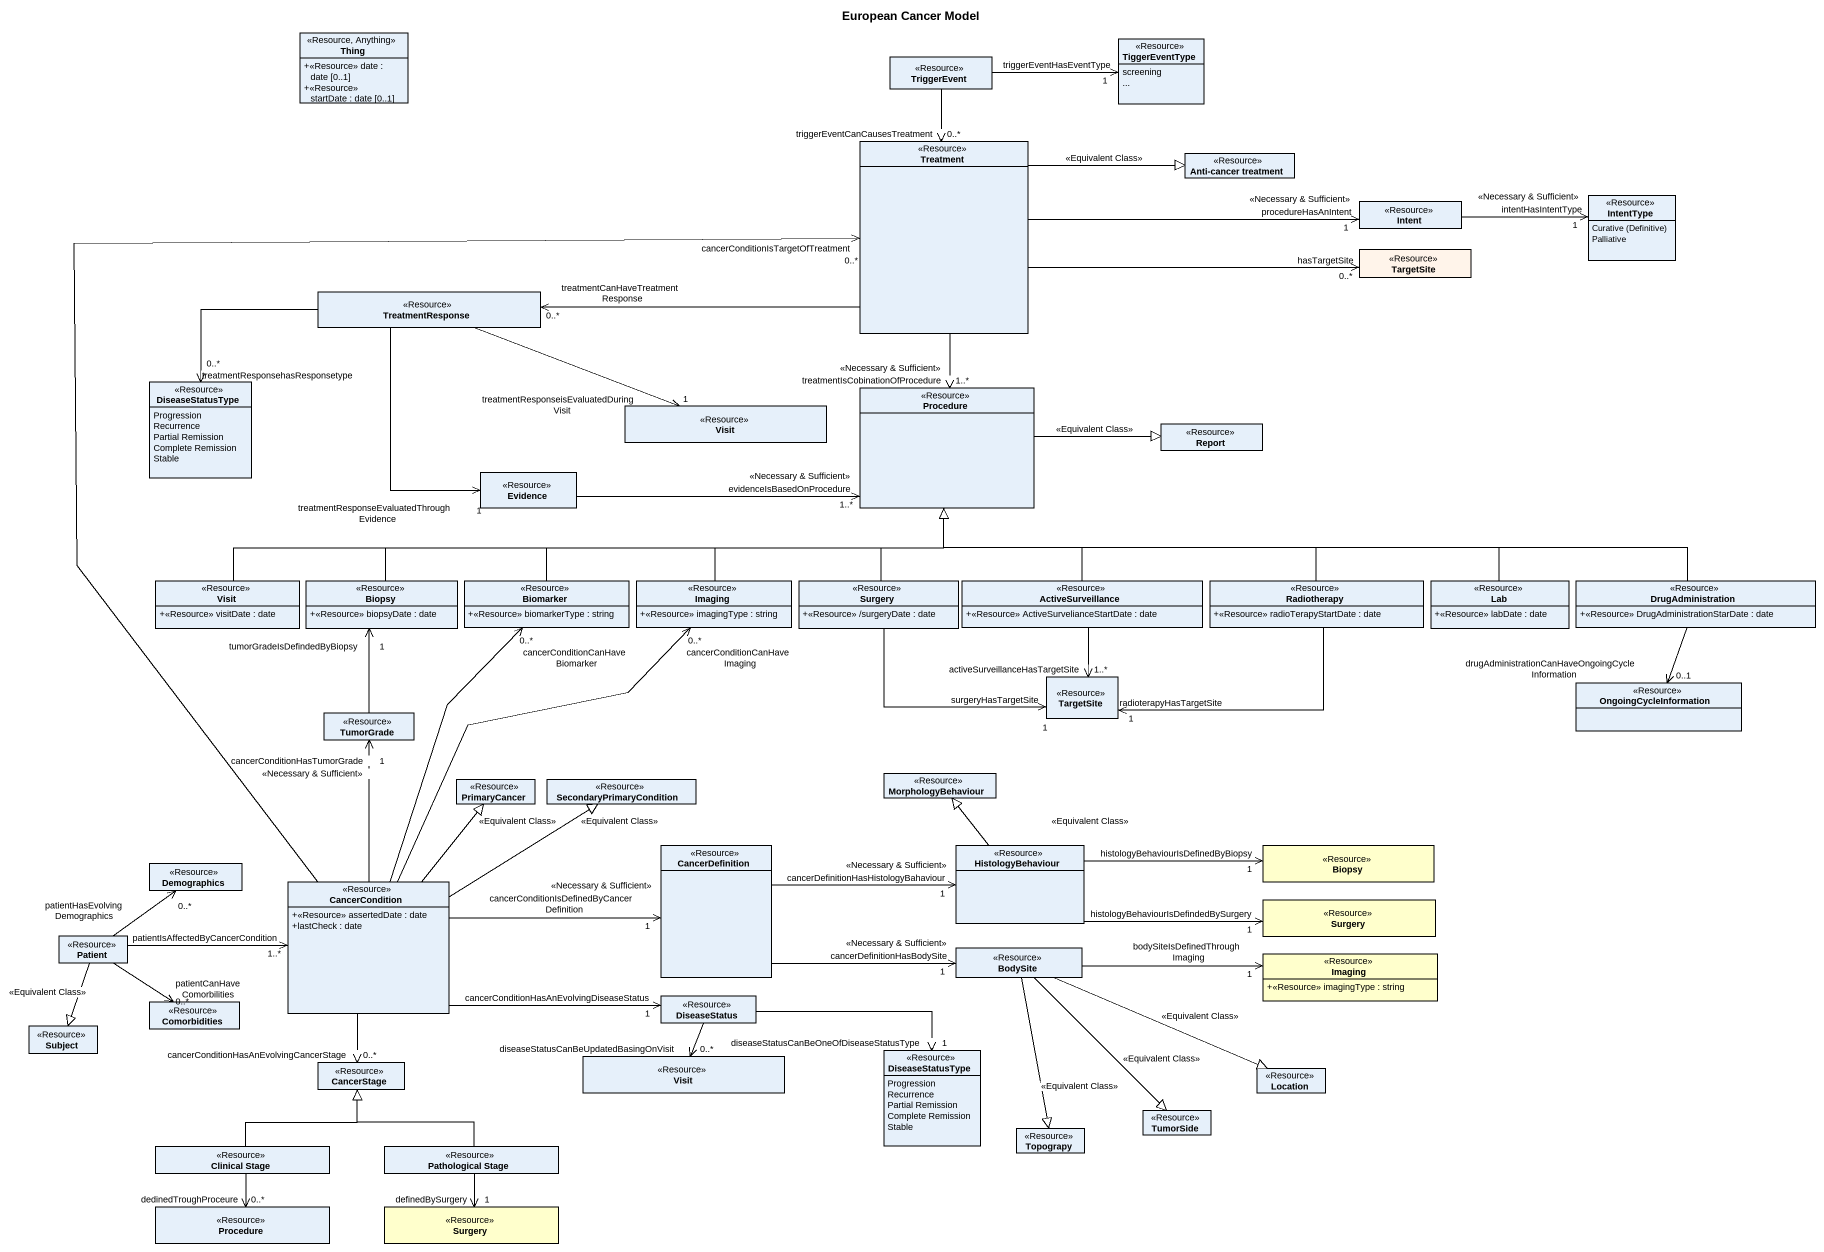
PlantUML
@startuml
title European Cancer Model
hide circle
hide empty members
skinparam classAttributeIconSize 0
class Thing <<Resource, Anything>> {
  +<<Resource>> date : date [0..1]
  +<<Resource>> startDate : date [0..1]
}
enum TiggerEventType <<Resource>> {
  screening
  ~...
}
class TriggerEvent <<Resource>>
class Treatment <<Resource>>
class "Anti-cancer treatment" as Anti_cancer_treatment <<Resource>>
enum IntentType <<Resource>> {
  {field} Curative (Definitive)
  Palliative
}
class Intent <<Resource>>
class TargetSite <<Resource>> #FFF4EA
class TreatmentResponse <<Resource>>
enum DiseaseStatusType <<Resource>> {
  Progression
  Recurrence
  Partial Remission
  Complete Remission
  Stable
}
class Procedure <<Resource>>
class Visit <<Resource>>
class Report <<Resource>>
class Evidence <<Resource>>
class "Visit" as Visit_2 <<Resource>> {
  +<<Resource>> visitDate : date
}
class Biopsy <<Resource>> {
  +<<Resource>> biopsyDate : date
}
class Biomarker <<Resource>> {
  +<<Resource>> biomarkerType : string
}
class Imaging <<Resource>> {
  +<<Resource>> imagingType : string
}
class Surgery <<Resource>> {
  +<<Resource>> /surgeryDate : date
}
class ActiveSurveillance <<Resource>> {
  +<<Resource>> ActiveSurvelianceStartDate : date
}
class Radiotherapy <<Resource>> {
  +<<Resource>> radioTerapyStartDate : date
}
class Lab <<Resource>> {
  +<<Resource>> labDate : date
}
class DrugAdministration <<Resource>> {
  +<<Resource>> DrugAdministrationStarDate : date
}
class "TargetSite" as TargetSite_2 <<Resource>>
class OngoingCycleInformation <<Resource>>
class TumorGrade <<Resource>>
class MorphologyBehaviour <<Resource>>
class PrimaryCancer <<Resource>>
class SecondaryPrimaryCondition <<Resource>>
class CancerDefinition <<Resource>>
class HistologyBehaviour <<Resource>>
class "Biopsy" as Biopsy_2 <<Resource>> #FFFFCC
class Demographics <<Resource>>
class CancerCondition <<Resource>> {
  +<<Resource>> assertedDate : date
  +lastCheck : date
}
class "Surgery" as Surgery_2 <<Resource>> #FFFFCC
class Patient <<Resource>>
class BodySite <<Resource>>
class "Imaging" as Imaging_2 <<Resource>> #FFFFCC {
  +<<Resource>> imagingType : string
}
class Comorbidities <<Resource>>
class DiseaseStatus <<Resource>>
class Subject <<Resource>>
class CancerStage <<Resource>>
class "Visit" as Visit_3 <<Resource>>
enum "DiseaseStatusType" as DiseaseStatusType_2 <<Resource>> {
  Progression
  Recurrence
  Partial Remission
  Complete Remission
  Stable
}
class Location <<Resource>>
class TumorSide <<Resource>>
class "Clinical Stage" as Clinical_Stage <<Resource>>
class "Pathological Stage" as Pathological_Stage <<Resource>>
class Topograpy <<Resource>>
class "Procedure" as Procedure_2 <<Resource>>
class "Surgery" as Surgery_3 <<Resource>> #FFFFCC
TriggerEvent -right-> "triggerEventHasEventType\n1" TiggerEventType
TriggerEvent --> "triggerEventCanCausesTreatment\n0..*" Treatment
Treatment -right-|> Anti_cancer_treatment : <<Equivalent Class>>
Treatment -right-> "procedureHasAnIntent\n1\n<<Necessary & Sufficient>>" Intent
Treatment -right-> "hasTargetSite\n0..*" TargetSite
Treatment -left-> "treatmentCanHaveTreatmentResponse\n0..*" TreatmentResponse
Treatment --> "treatmentIsCobinationOfProcedure\n1..*\n<<Necessary & Sufficient>>" Procedure
Intent -right-> "intentHasIntentType\n1\n<<Necessary & Sufficient>>" IntentType
TreatmentResponse -left-> "treatmentResponsehasResponsetype\n0..*" DiseaseStatusType
TreatmentResponse -right-> "treatmentResponseisEvaluatedDuringVisit\n1" Visit
TreatmentResponse --> "treatmentResponseEvaluatedThroughEvidence\n1" Evidence
Procedure -right-|> Report : <<Equivalent Class>>
Evidence -right-> "evidenceIsBasedOnProcedure\n1..*\n<<Necessary & Sufficient>>" Procedure
Visit_2 -right-|> Procedure
Biopsy -right-|> Procedure
Biomarker -right-|> Procedure
Imaging -up-|> Procedure
Surgery -up-|> Procedure
Surgery -right-> "surgeryHasTargetSite\n1" TargetSite_2
ActiveSurveillance -up-|> Procedure
ActiveSurveillance --> "activeSurveillanceHasTargetSite\n1..*" TargetSite_2
Radiotherapy -left-|> Procedure
Radiotherapy -left-> "radioterapyHasTargetSite\n1" TargetSite_2
Lab -left-|> Procedure
DrugAdministration -left-|> Procedure
DrugAdministration --> "drugAdministrationCanHaveOngoingCycleInformation\n0..1" OngoingCycleInformation
TumorGrade -up-> "tumorGradeIsDefindedByBiopsy\n1" Biopsy
CancerDefinition -right-> "cancerDefinitionHasHistologyBahaviour\n1\n<<Necessary & Sufficient>>" HistologyBehaviour
CancerDefinition -right-> "cancerDefinitionHasBodySite\n1\n<<Necessary & Sufficient>>" BodySite
HistologyBehaviour -up-|> MorphologyBehaviour : <<Equivalent Class>>
HistologyBehaviour -right-> "histologyBehaviourIsDefinedByBiopsy\n1" Biopsy_2
HistologyBehaviour -right-> "histologyBehaviourIsDefindedBySurgery\n1" Surgery_2
CancerCondition -up-> "cancerConditionIsTargetOfTreatment\n0..*" Treatment
CancerCondition -up-> "cancerConditionCanHaveBiomarker\n0..*" Biomarker
CancerCondition -up-> "cancerConditionCanHaveImaging\n0..*" Imaging
CancerCondition -up-> "cancerConditionHasTumorGrade\n1\n<<Necessary & Sufficient>>" TumorGrade
CancerCondition -up-|> PrimaryCancer : <<Equivalent Class>>
CancerCondition -up-|> SecondaryPrimaryCondition : <<Equivalent Class>>
CancerCondition -right-> "cancerConditionIsDefinedByCancerDefinition\n1\n<<Necessary & Sufficient>>" CancerDefinition
CancerCondition -right-> "cancerConditionHasAnEvolvingDiseaseStatus\n1" DiseaseStatus
CancerCondition --> "cancerConditionHasAnEvolvingCancerStage\n0..*" CancerStage
Patient -up-> "patientHasEvolvingDemographics\n0..*" Demographics
Patient -right-> "patientIsAffectedByCancerCondition\n1..*" CancerCondition
Patient --> "patientCanHaveComorbilities\n0..*" Comorbidities
Patient --|> Subject : <<Equivalent Class>>
BodySite -right-> "bodySiteIsDefinedThroughImaging\n1" Imaging_2
BodySite -right-|> Location : <<Equivalent Class>>
BodySite --|> TumorSide : <<Equivalent Class>>
BodySite --|> Topograpy : <<Equivalent Class>>
DiseaseStatus --> "diseaseStatusCanBeUpdatedBasingOnVisit\n0..*" Visit_3
DiseaseStatus -right-> "diseaseStatusCanBeOneOfDiseaseStatusType\n1" DiseaseStatusType_2
Clinical_Stage -up-|> CancerStage
Clinical_Stage --> "dedinedTroughProceure\n0..*" Procedure_2
Pathological_Stage -up-|> CancerStage
Pathological_Stage --> "definedBySurgery\n1" Surgery_3
@enduml
